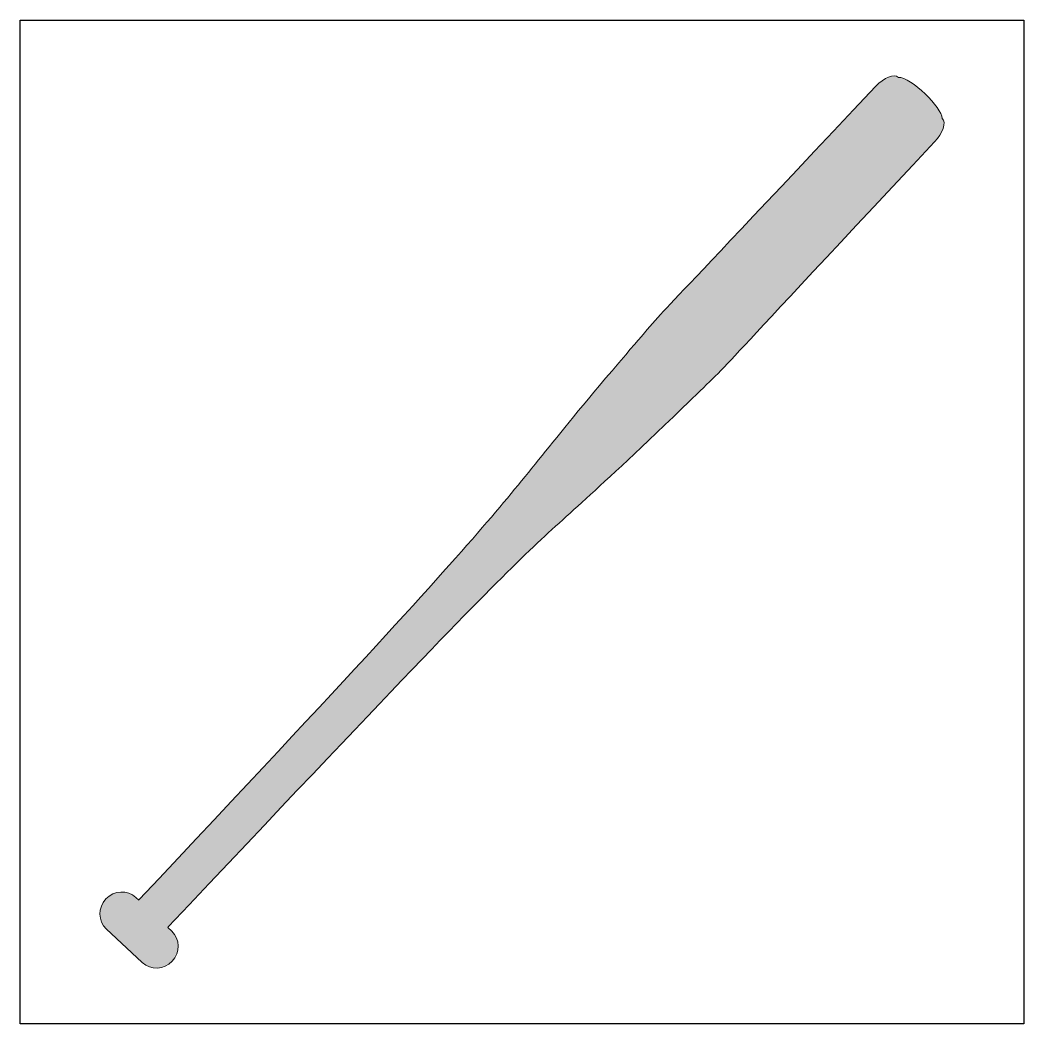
# Model space of a CAD drawing. Header units: inches. Extents: x 0 to 114, y 0 to 114.
import ezdxf

# ---------------------------------------------------------------- set-up
doc = ezdxf.new("R2010")
doc.units = ezdxf.units.IN
doc.header["$MEASUREMENT"] = 0
doc.layers.add('Image Background', color=7, linetype='Continuous')
doc.layers.add('Layer 1', color=7, linetype='Continuous')
picture_1 = doc.add_image_def('image1.png', size_in_pixel=(1350, 1350))

msp = doc.modelspace()

# ---------------------------------------------------------------- hatches: boundary and pattern name
at = {"layer": 'Layer 1', "true_color": 0x9e1f63}
h = msp.add_hatch(color=224, dxfattribs=at)
h.dxf.hatch_style = 2
edge = h.paths.add_edge_path()
edge.add_spline(control_points=[(105, 103.09), (104.99, 104.32), (101.45, 107.81), (100.01, 107.78), (99.53, 108.23), (98.36, 107.77), (97.4, 106.74), (69.82, 77.37), (74.86, 83.09), (68.96, 76.2), (51.42, 55.68), (62.82, 66.52), (13.57, 14.15), (13.55, 14.13), (13.53, 14.11), (13.51, 14.08), (13.51, 14.08), (13.18, 14.4), (13.18, 14.4), (12.22, 15.29), (10.7, 15.22), (9.77, 14.23), (8.85, 13.24), (8.87, 11.72), (9.82, 10.82), (9.82, 10.82), (13.92, 6.98), (13.92, 6.98), (14.87, 6.08), (16.4, 6.16), (17.32, 7.14), (18.25, 8.13), (18.23, 9.65), (17.28, 10.55), (17.28, 10.55), (16.81, 10.98), (16.81, 10.98), (16.84, 11), (16.86, 11.02), (16.88, 11.04), (68.61, 65.97), (52.7, 48.22), (75.43, 70.14), (82.05, 76.52), (76.57, 71.06), (104.13, 100.42), (105.1, 101.44), (105.48, 102.64), (105, 103.09)], knot_values=[0, 0, 0, 0, 1, 1, 1, 2, 2, 2, 3, 3, 3, 4, 4, 4, 5, 5, 5, 6, 6, 6, 7, 7, 7, 8, 8, 8, 9, 9, 9, 10, 10, 10, 11, 11, 11, 12, 12, 12, 13, 13, 13, 14, 14, 14, 15, 15, 15, 16, 16, 16, 16], degree=3, periodic=1)

# ---------------------------------------------------------------- linework, layer by layer
at = {"layer": 'Layer 1', "lineweight": 0}
msp.add_open_spline([(105, 103.09), (104.99, 104.32), (101.45, 107.81), (100.01, 107.78), (99.53, 108.23), (98.36, 107.77), (97.4, 106.74), (69.82, 77.37), (74.86, 83.09), (68.96, 76.2), (51.42, 55.68), (62.82, 66.52), (13.57, 14.15), (13.55, 14.13), (13.53, 14.11), (13.51, 14.08), (13.51, 14.08), (13.18, 14.4), (13.18, 14.4), (12.22, 15.29), (10.7, 15.22), (9.77, 14.23), (8.85, 13.24), (8.87, 11.72), (9.82, 10.82), (9.82, 10.82), (13.92, 6.98), (13.92, 6.98), (14.87, 6.08), (16.4, 6.16), (17.32, 7.14), (18.25, 8.13), (18.23, 9.65), (17.28, 10.55), (17.28, 10.55), (16.81, 10.98), (16.81, 10.98), (16.84, 11), (16.86, 11.02), (16.88, 11.04), (68.61, 65.97), (52.7, 48.22), (75.43, 70.14), (82.05, 76.52), (76.57, 71.06), (104.13, 100.42), (105.1, 101.44), (105.48, 102.64), (105, 103.09)], degree=3, knots=[0, 0, 0, 0, 1, 1, 1, 2, 2, 2, 3, 3, 3, 4, 4, 4, 5, 5, 5, 6, 6, 6, 7, 7, 7, 8, 8, 8, 9, 9, 9, 10, 10, 10, 11, 11, 11, 12, 12, 12, 13, 13, 13, 14, 14, 14, 15, 15, 15, 16, 16, 16, 16], dxfattribs=at)

# ---------------------------------------------------------------- pictures from other files: only their frames are drawn
at = {"layer": 'Image Background'}
image = msp.add_image(picture_1, insert=(0, 0), size_in_units=(114.3, 114.3), dxfattribs=at)

doc.saveas('drawing.dxf')
